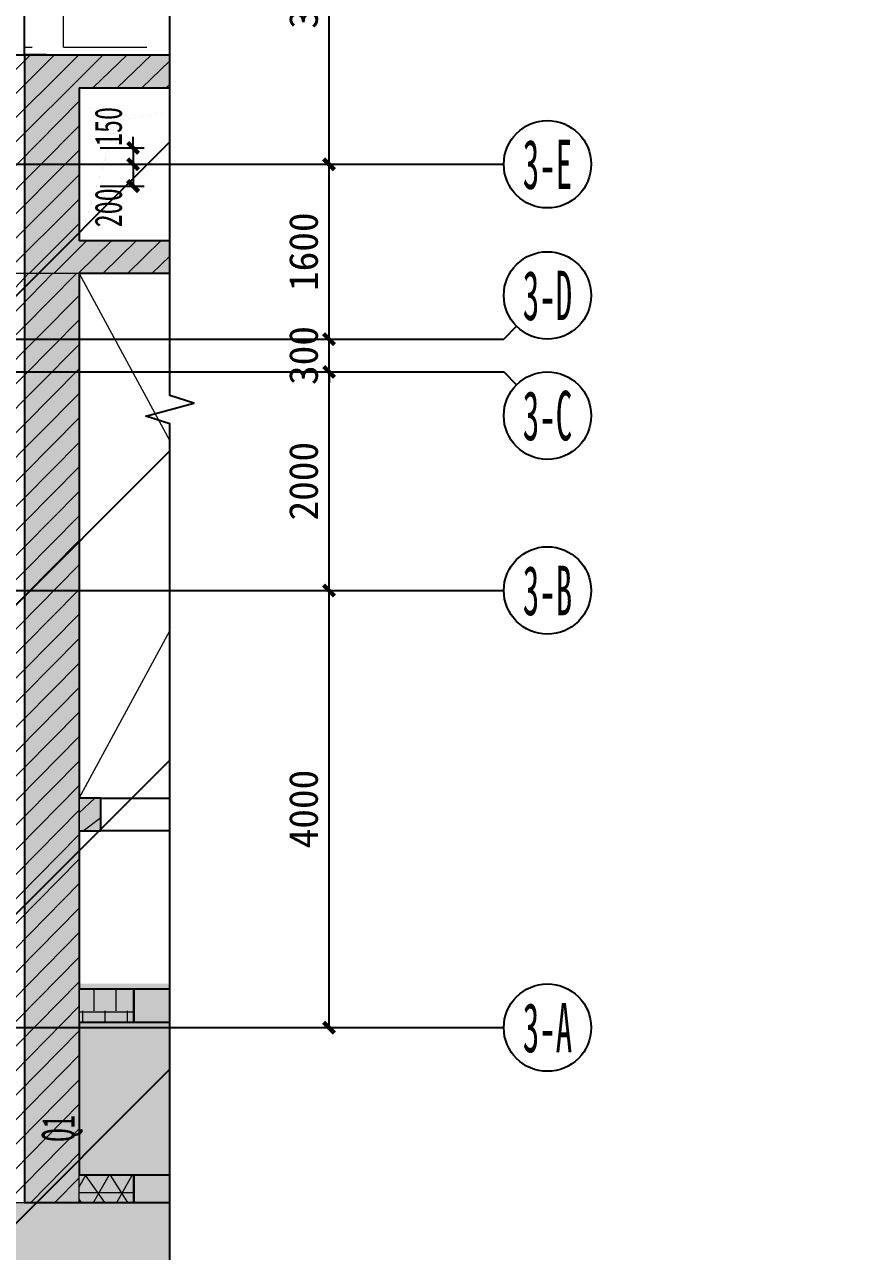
# Model space of a CAD drawing. Extents: x -3200781797 to -8106663, y 494714 to 1244925.
# Drawn here: x -8128800 to -8121201, y 520191 to 531418 of the extents above; entities that cross this region are included whole.
import ezdxf
from ezdxf.enums import TextEntityAlignment as Align
from ezdxf.xclip import XClip

# ---------------------------------------------------------------- set-up
doc = ezdxf.new("R2010")
doc.units = 0
doc.header["$LTSCALE"] = 1000
doc.header["$MEASUREMENT"] = 0
doc.header["$XCLIPFRAME"] = 0
doc.linetypes.add('3#-轴线$0$DOTE', pattern=[2.4200000000000004, 2, -0.2, 0.02, -0.2])
doc.linetypes.add('DASH', pattern=[0.35, 0.25, -0.1])
doc.layers.get('Defpoints').update_dxf_attribs({"color": 30, "linetype": 'DASH'})
for name, color, linetype in [('3#-B1$0$S-SLAB-HOLE', 5, 'Continuous'), ('3#-轴线$0$3#-轴号$0$A-ANNO-AXIS-CIRC', 3, 'Continuous'), ('3#-轴线$0$3#-轴号$0$A-ANNO-AXIS-TEXT', 7, 'Continuous'), ('3#-轴线$0$3#-轴号$0$A-ANNO-DIMS', 3, 'Continuous'), ('3#-轴线$0$A-ANNO-DOTE', 10, '3#-轴线$0$DOTE'), ('3#-轴线$0$AXIS_TEXT', 7, 'Continuous'), ('3#4#5#模板$0$S-ANNO-TEXT', 7, 'Continuous'), ('3#4#5#模板$0$S-SLAB-TEXT', 120, 'Continuous'), ('3#4#5#模板$0$THIN', 7, 'Continuous'), ('DIM', 3, 'Continuous'), ('S-WALL-DIMS', 50, 'Continuous'), ('地库模板$0$HATCH', 254, 'Continuous'), ('地库模板$0$pt墙体$0$WALL', 7, 'Continuous'), ('地库模板$0$墙体$0$墙体$0$墙体$0$A-COLU-CONC-HATC', 253, 'Continuous'), ('地库模板$0$墙体$0$墙体$0$墙体$0$A-WALL-CONC', 40, 'Continuous')]:
    doc.layers.add(name, color=color, linetype=linetype)
for name, color, linetype, lineweight in [('WALL-TEXT', 2, 'Continuous', 25), ('地库模板$0$S-SLAB', 220, 'Continuous', 18), ('地库模板$0$S-SLAB-HOLE', 5, 'Continuous', 25), ('地库模板$0$S-SLAB-LOWE-HATC', 193, 'Continuous', 18), ('地库模板$0$S-STRS', 52, 'Continuous', 18), ('地库模板$0$S-WALL-BEAM', 120, 'Continuous', 25), ('地库模板$0$S-WALL-CCAD-BPW', 50, 'Continuous', 15), ('地库模板$0$S-WALL-CCAD-NPW', 221, 'Continuous', 15)]:
    doc.layers.add(name, color=color, linetype=linetype, lineweight=lineweight)
doc.styles.add('3#-轴线$0$3#-轴号$0$_TCH_AXIS', font='')
doc.styles.add('3#-轴线$0$3#-轴号$0$_TCH_DIM_T3', font='')
doc.styles.add('3#-轴线$0$COMPLEX', font='COMPLEX')
doc.styles.add('TSSD_Dimension', font='', dxfattribs={"width": 0.7})
doc.styles.add('楷体', font='', dxfattribs={"width": 0.6})
doc.styles.get('3#-轴线$0$3#-轴号$0$_TCH_AXIS').set_extended_font_data('SimSun')
doc.styles.get('3#-轴线$0$3#-轴号$0$_TCH_DIM_T3').set_extended_font_data('SimSun')
doc.styles.get('TSSD_Dimension').set_extended_font_data('KaiTi_GB2312')
doc.styles.get('楷体').set_extended_font_data('KaiTi_GB2312')
doc.dimstyles.new('3#-轴线$0$3#-轴号$0$_TCH_ARCH&&100', dxfattribs={"dimtxt": 264.3459915611814, "dimasz": 100, "dimexe": 250, "dimexo": 300, "dimgap": 100, "dimtad": 1, "dimdec": 0, "dimzin": 0, "dimdsep": 46, "dimtxsty": '3#-轴线$0$3#-轴号$0$_TCH_DIM_T3', "dimblk": '3#-轴线$0$3#-轴号$0$_ArchTick', "dimcen": 0.09, "dimclrt": 7, "dimazin": 2, "dimtfac": 1, "dimtdec": 0, "dimtix": 1, "dimtmove": 2, "dimatfit": 3, "dimfxl": 100, "dimtolj": 1, "dimtzin": 0, "dimarcsym": 0})
doc.dimstyles.new('TSSD_100_100$0', dxfattribs={"dimtxt": 250, "dimasz": 100, "dimexe": 100, "dimexo": 0, "dimgap": 100, "dimtad": 1, "dimdec": 0, "dimzin": 0, "dimdsep": 46, "dimtxsty": 'TSSD_Dimension', "dimblk1": 'ARCHTICK', "dimblk2": 'ARCHTICK', "dimsah": 1, "dimcen": 0, "dimclrt": 7, "dimadec": 0, "dimazin": 0, "dimtfac": 1, "dimtdec": 0, "dimtix": 1, "dimtmove": 2, "dimatfit": 3, "dimldrblk": 'ARCHTICK', "dimfxl": 300, "dimfxlon": 1, "dimtvp": 0.7, "dimtolj": 1, "dimtzin": 0, "dimarcsym": 0})
pattern_1 = [(45, (-525585599.6341744, -299565550.9644977), (-112.2532015133644, 112.2532015133644), [])]

# ---------------------------------------------------------------- blocks, each defined once
blk = doc.blocks.new('q1')
at = {"layer": 'WALL-TEXT', "style": '楷体', "width": 0.6}
blk.add_text('Q1', height=300, rotation=90, dxfattribs=at).set_placement((-8125625.452238274, 457745.6522787121))
blk = doc.blocks.new('_ArchTick')
at = {"color": 0, "linetype": 'ByBlock', "const_width": 0.4}
blk.add_lwpolyline([(-0.5, -0.5), (0.5, 0.5)], dxfattribs=at)
blk = doc.blocks.new('*D902')
at = {"layer": 'Defpoints', "color": 0, "transparency": 16777216}
for p in [(79450.00000000003, -103788.2922058202), (79450.00000000003, -103988.2922058202), (80744.04614388294, -103988.2922058202)]:
    blk.add_point(p, dxfattribs=at)
at = {"layer": 'DIM', "color": 0, "lineweight": -2, "transparency": 16777216}
for p, q in [((80444.04614388294, -103788.2922058202), (80844.04614388294, -103788.2922058202)), ((80744.04614388294, -103788.2922058202), (80744.04614388294, -103988.2922058202)), ((80444.04614388294, -103988.2922058202), (80844.04614388294, -103988.2922058202))]:
    blk.add_line(p, q, dxfattribs=at)
at = {"layer": 'DIM', "color": 0, "lineweight": -2, "transparency": 16777216, "xscale": 100, "yscale": 100, "zscale": 100}
for p, rotation in [((80744.04614388294, -103788.2922058202), 90), ((80744.04614388294, -103988.2922058202), 270)]:
    blk.add_blockref('_ArchTick', p, dxfattribs=dict(at, rotation=rotation))
at = {"layer": 'DIM', "color": 7, "transparency": 16777216, "insert": (80519.04614389222, -104186.6931067186), "char_height": 250, "attachment_point": 5, "rotation": 90, "style": 'TSSD_Dimension'}
blk.add_mtext('\\A1;200', dxfattribs=at)
blk = doc.blocks.new('*D903')
at = {"layer": 'Defpoints', "color": 0, "transparency": 16777216}
for p in [(79450.00000000003, -103638.2922058202), (79450.00000000003, -103788.2922058202), (80744.04614387176, -103788.2922058202)]:
    blk.add_point(p, dxfattribs=at)
at = {"layer": 'DIM', "color": 0, "lineweight": -2, "transparency": 16777216}
for p, q in [((80744.04614387176, -103638.2922058202), (80744.04614387176, -103538.2922058202)), ((80444.04614387176, -103638.2922058202), (80844.04614387176, -103638.2922058202)), ((80744.04614387176, -103638.2922058202), (80744.04614387176, -103788.2922058202)), ((80444.04614387176, -103788.2922058202), (80844.04614387176, -103788.2922058202)), ((80744.04614387176, -103788.2922058202), (80744.04614387176, -103888.2922058202))]:
    blk.add_line(p, q, dxfattribs=at)
at = {"layer": 'DIM', "color": 0, "lineweight": -2, "transparency": 16777216, "xscale": 100, "yscale": 100, "zscale": 100}
for p, rotation in [((80744.04614387176, -103638.2922058202), 270), ((80744.04614387176, -103788.2922058202), 90)]:
    blk.add_blockref('_ArchTick', p, dxfattribs=dict(at, rotation=rotation))
at = {"layer": 'DIM', "color": 7, "transparency": 16777216, "insert": (80519.04614388105, -103442.7291427546), "char_height": 250, "attachment_point": 5, "rotation": 90, "style": 'TSSD_Dimension'}
blk.add_mtext('\\A1;150', dxfattribs=at)
blk = doc.blocks.new('3#-轴线$0$_AXISO')
blk.add_circle((0, 0), 0.5)
at = {"layer": '3#-轴线$0$AXIS_TEXT', "style": '3#-轴线$0$COMPLEX', "width": 1.041666666666667}
blk.add_attdef('A', text='', height=0.56, dxfattribs=at).set_placement((-0.25, -0.28), (0.25, -0.28), align=Align.FIT)
blk = doc.blocks.new('3#-轴线$0$3#-轴号$0$_ArchTick')
at = {"color": 0, "linetype": 'ByBlock', "const_width": 0.4}
blk.add_lwpolyline([(-0.5, -0.5), (0.5, 0.5)], dxfattribs=at)
blk = doc.blocks.new('*D2040')
at = {"layer": '3#-轴线$0$3#-轴号$0$A-ANNO-DIMS', "color": 0, "lineweight": -2, "transparency": 16777216}
for p, q in [((44187.98710562965, -7100.000000000004), (44937.98710562965, -7100.000000000004)), ((44687.98710562965, -11100), (44687.98710562965, -7100.000000000004)), ((44187.98710562965, -11100), (44937.98710562965, -11100))]:
    blk.add_line(p, q, dxfattribs=at)
at = {"layer": 'Defpoints', "color": 0, "transparency": 16777216}
for p in [(43887.98710562965, -7100.000000000004), (44687.98710562965, -7100.000000000004), (43887.98710562965, -11100)]:
    blk.add_point(p, dxfattribs=at)
at = {"layer": '3#-轴线$0$3#-轴号$0$A-ANNO-DIMS', "color": 0, "lineweight": -2, "transparency": 16777216, "xscale": 100, "yscale": 100, "zscale": 100}
for p, rotation in [((44687.98710562965, -7100.000000000004), 90), ((44687.98710562965, -11100), 270)]:
    blk.add_blockref('3#-轴线$0$3#-轴号$0$_ArchTick', p, dxfattribs=dict(at, rotation=rotation))
at = {"layer": '3#-轴线$0$3#-轴号$0$A-ANNO-DIMS', "color": 7, "transparency": 16777216, "insert": (44455.81410984906, -9100.000000000013), "char_height": 264.3459915611814, "attachment_point": 5, "rotation": 90, "style": '3#-轴线$0$3#-轴号$0$_TCH_DIM_T3'}
blk.add_mtext('\\A1;4000', dxfattribs=at)
blk = doc.blocks.new('*D2041')
at = {"layer": '3#-轴线$0$3#-轴号$0$A-ANNO-DIMS', "color": 0, "lineweight": -2, "transparency": 16777216}
for p, q in [((44187.98710562965, -5100.000000000002), (44937.98710562965, -5100.000000000002)), ((44687.98710562965, -7100.000000000004), (44687.98710562965, -5100.000000000002)), ((44187.98710562965, -7100.000000000004), (44937.98710562965, -7100.000000000004))]:
    blk.add_line(p, q, dxfattribs=at)
at = {"layer": 'Defpoints', "color": 0, "transparency": 16777216}
for p in [(43887.98710562965, -5100.000000000002), (44687.98710562965, -5100.000000000002), (43887.98710562965, -7100.000000000004)]:
    blk.add_point(p, dxfattribs=at)
at = {"layer": '3#-轴线$0$3#-轴号$0$A-ANNO-DIMS', "color": 0, "lineweight": -2, "transparency": 16777216, "xscale": 100, "yscale": 100, "zscale": 100}
for p, rotation in [((44687.98710562965, -5100.000000000002), 90), ((44687.98710562965, -7100.000000000004), 270)]:
    blk.add_blockref('3#-轴线$0$3#-轴号$0$_ArchTick', p, dxfattribs=dict(at, rotation=rotation))
at = {"layer": '3#-轴线$0$3#-轴号$0$A-ANNO-DIMS', "color": 7, "transparency": 16777216, "insert": (44455.81410984906, -6100.000000000014), "char_height": 264.3459915611814, "attachment_point": 5, "rotation": 90, "style": '3#-轴线$0$3#-轴号$0$_TCH_DIM_T3'}
blk.add_mtext('\\A1;2000', dxfattribs=at)
blk = doc.blocks.new('*D2042')
at = {"layer": '3#-轴线$0$3#-轴号$0$A-ANNO-DIMS', "color": 0, "lineweight": -2, "transparency": 16777216}
for p, q in [((44687.98710562965, -4800.000000000002), (44687.98710562965, -4700.000000000002)), ((44187.98710562965, -4800.000000000002), (44937.98710562965, -4800.000000000002)), ((44687.98710562965, -5100.000000000002), (44687.98710562965, -4800.000000000002)), ((44187.98710562965, -5100.000000000002), (44937.98710562965, -5100.000000000002)), ((44687.98710562965, -5100.000000000002), (44687.98710562965, -5200.000000000002))]:
    blk.add_line(p, q, dxfattribs=at)
at = {"layer": 'Defpoints', "color": 0, "transparency": 16777216}
for p in [(43887.98710562965, -4800.000000000002), (44687.98710562965, -4800.000000000002), (43887.98710562965, -5100.000000000002)]:
    blk.add_point(p, dxfattribs=at)
at = {"layer": '3#-轴线$0$3#-轴号$0$A-ANNO-DIMS', "color": 0, "lineweight": -2, "transparency": 16777216, "xscale": 100, "yscale": 100, "zscale": 100}
for p, rotation in [((44687.98710562965, -4800.000000000002), 270), ((44687.98710562965, -5100.000000000002), 90)]:
    blk.add_blockref('3#-轴线$0$3#-轴号$0$_ArchTick', p, dxfattribs=dict(at, rotation=rotation))
at = {"layer": '3#-轴线$0$3#-轴号$0$A-ANNO-DIMS', "color": 7, "transparency": 16777216, "insert": (44455.81410984906, -4950.000000000014), "char_height": 264.3459915611814, "attachment_point": 5, "rotation": 90, "style": '3#-轴线$0$3#-轴号$0$_TCH_DIM_T3'}
blk.add_mtext('\\A1;300', dxfattribs=at)
blk = doc.blocks.new('*D2043')
at = {"layer": '3#-轴线$0$3#-轴号$0$A-ANNO-DIMS', "color": 0, "lineweight": -2, "transparency": 16777216}
for p, q in [((44187.98710562965, -3200.000000000001), (44937.98710562965, -3200.000000000001)), ((44687.98710562965, -4800.000000000002), (44687.98710562965, -3200.000000000001)), ((44187.98710562965, -4800.000000000002), (44937.98710562965, -4800.000000000002))]:
    blk.add_line(p, q, dxfattribs=at)
at = {"layer": 'Defpoints', "color": 0, "transparency": 16777216}
for p in [(43887.98710562965, -3200.000000000002), (44687.98710562965, -3200.000000000001), (43887.98710562965, -4800.000000000002)]:
    blk.add_point(p, dxfattribs=at)
at = {"layer": '3#-轴线$0$3#-轴号$0$A-ANNO-DIMS', "color": 0, "lineweight": -2, "transparency": 16777216, "xscale": 100, "yscale": 100, "zscale": 100}
for p, rotation in [((44687.98710562965, -3200.000000000001), 90), ((44687.98710562965, -4800.000000000002), 270)]:
    blk.add_blockref('3#-轴线$0$3#-轴号$0$_ArchTick', p, dxfattribs=dict(at, rotation=rotation))
at = {"layer": '3#-轴线$0$3#-轴号$0$A-ANNO-DIMS', "color": 7, "transparency": 16777216, "insert": (44455.81410984906, -4000.000000000014), "char_height": 264.3459915611814, "attachment_point": 5, "rotation": 90, "style": '3#-轴线$0$3#-轴号$0$_TCH_DIM_T3'}
blk.add_mtext('\\A1;1600', dxfattribs=at)
blk = doc.blocks.new('*D2044')
at = {"layer": '3#-轴线$0$3#-轴号$0$A-ANNO-DIMS', "color": 0, "lineweight": -2, "transparency": 16777216}
for p, q in [((44187.98710562965, 4.824367949029897e-14), (44937.98710562965, 1.688528782160464e-13)), ((44687.98710562965, -3200.000000000001), (44687.98710562965, 1.286498119741306e-13)), ((44187.98710562965, -3200.000000000001), (44937.98710562965, -3200.000000000001))]:
    blk.add_line(p, q, dxfattribs=at)
at = {"layer": 'Defpoints', "color": 0, "transparency": 16777216}
for p in [(43887.98710562965, 0), (44687.98710562965, 1.286498119741306e-13), (43887.98710562965, -3200.000000000002)]:
    blk.add_point(p, dxfattribs=at)
at = {"layer": '3#-轴线$0$3#-轴号$0$A-ANNO-DIMS', "color": 0, "lineweight": -2, "transparency": 16777216, "xscale": 100, "yscale": 100, "zscale": 100}
for p, rotation in [((44687.98710562965, 1.286498119741306e-13), 90), ((44687.98710562965, -3200.000000000001), 270)]:
    blk.add_blockref('3#-轴线$0$3#-轴号$0$_ArchTick', p, dxfattribs=dict(at, rotation=rotation))
at = {"layer": '3#-轴线$0$3#-轴号$0$A-ANNO-DIMS', "color": 7, "transparency": 16777216, "insert": (44455.81410984906, -1600.000000000013), "char_height": 264.3459915611814, "attachment_point": 5, "rotation": 90, "style": '3#-轴线$0$3#-轴号$0$_TCH_DIM_T3'}
blk.add_mtext('\\A1;3200', dxfattribs=at)
blk = doc.blocks.new('地库模板$0$B1墙')
at = {"layer": '地库模板$0$S-SLAB-LOWE-HATC'}
h = blk.add_hatch(dxfattribs=at)
h.set_pattern_fill('HEX', color=256, scale=150)
h.set_pattern_definition([(0, (4200.075412988663, -94190.0647560358), (0, 824.8889999999999), [476.25, -952.5]), (120, (4200.075412988663, -94190.0647560358), (-714.3748293023417, -412.4444999999998), [476.2499999999879, -952.4999999999759]), (59.99999999999999, (4676.325412988663, -94190.0647560358), (-714.3748293023417, 412.4445000000001), [476.25, -952.5])])
h.paths.add_polyline_path([(83900.09546113014, -73090.11121165752), (83900.09546113014, -60590.1111638546), (76700.00097072124, -60590.1111638546), (76700.00097072124, -57939.90259093046), (69050.00180190802, -57939.90259093046), (69050.00180190802, -60590.11876803637), (62250.00214743614, -60590.11851984262), (62250.00207620859, -62540.11850899458), (60050.00207614899, -62540.11850899458), (60050.00207608938, -67089.99611783028), (59250.00207608938, -67089.99611783028), (59250.00207608938, -68789.99611753225), (57450.87079411745, -68789.99611711502), (57450.00207608938, -70791.01439213753), (46249.99864882231, -70791.01439225674), (46249.99864882231, -67691.01439225674), (43599.99864882231, -67691.01439225674), (43599.99864882231, -70791.01439225674), (28299.99864882231, -70791.01439225674), (28299.99864882231, -67691.01439225674), (25649.99864882231, -67691.01439225674), (25649.99864882231, -70790.11121165752), (14949.99864882231, -70790.11121165752), (14949.99864882231, -64039.99925816059), (12950.65376424789, -64039.99925816059), (12950.65376394987, -62190.00523895025), (11300.00041282177, -62190.00643664598), (11299.99979871511, -60390.00719583035), (6300.009561240673, -60390.0037817359), (6300.006379067898, -63490.00004148483), (4200.064873576164, -63490.00525665283), (4200.075412988663, -94190.0647560358), (30500.00090563297, -94190.0647560358), (30500.00132483244, -87189.99611711502), (58400.19225078821, -87189.19145864248), (58400.19225078821, -85990.11121165752), (61200.19224727154, -85990.11121165752), (61200.19224727154, -82790.11121165752), (70400.19224727154, -82790.11121165752), (70400.19224727154, -82190.11121165752), (73800.19224727154, -82190.11121165752), (73800.19224727154, -82790.11121165752), (82300.19224727154, -82790.11121165752), (82299.77588760853, -96449.99611711502), (107150.0007142425, -96449.99611711502), (107150.0011600256, -89499.99341702461), (149099.9992355704, -89499.99610811472), (149099.9992157817, -74390.09370613098), (147500.0042831302, -74390.09392184019), (147500.0034233332, -72590.09677255154), (147249.9990915656, -72590.09624493122), (147250.002892077, -70790.11121195555), (136500.0954611301, -70790.11121165752), (136500.0954611301, -69290.11121171713), (133850.0954611301, -69290.11121171713), (133850.0954611897, -70790.11121165752), (126000.0954611301, -70790.11121165752), (126000.0954611301, -73090.11121165752), (118150.0954610705, -73090.11121165752), (118150.0954611301, -69990.11121165752), (115500.0954611301, -69990.11121165752), (115500.0954610705, -73089.99611705542), (97250.09546113014, -73089.99611711502), (97250.09546113014, -69990.11121165752), (94600.09546113014, -69990.11121165752), (94600.09546107054, -73090.11121213436)])
at = {"layer": '地库模板$0$S-WALL-CCAD-BPW'}
h = blk.add_hatch(dxfattribs=at)
h.set_pattern_fill('ANSI31', color=256, scale=50, style=0)
h.set_pattern_definition(pattern_1)
h.paths.add_polyline_path([(61750.00208717585, -60290.11851072311), (56649.99864882231, -60290.11851072311), (56650.00207608938, -62290.11850887537), (60050.00207602978, -62290.11850887537), (60050.00207602978, -61990.11850899458), (57450.00208193064, -61990.11850893497), (57450.00208199024, -60590.11850887537), (61750.00208210945, -60590.11858183146)])
h = blk.add_hatch(dxfattribs=at)
h.set_pattern_fill('ANSI31', color=256, scale=50, style=0)
h.set_pattern_definition(pattern_1)
h.paths.add_polyline_path([(57450.00207602978, -62290.11850887537), (56650.00207608938, -62290.11850887537), (56649.99864882231, -62541.01439225674), (56649.99864882231, -63141.01439225674), (56650.00204199553, -70789.99612277746), (57450.00204193592, -70789.99612277746)])
h = blk.add_hatch(dxfattribs=at)
h.set_pattern_fill('ANSI31', color=256, scale=50, style=0)
h.set_pattern_definition(pattern_1)
h.paths.add_polyline_path([(57650.00207608938, -67089.99611777067), (57450.00207608938, -67089.99611777067), (57450.00207608938, -67389.99611777067), (57650.00207608938, -67389.99611777067)])
at = {"layer": '地库模板$0$S-WALL-CCAD-NPW'}
h = blk.add_hatch(dxfattribs=at)
h.set_pattern_fill('AR-B88', color=5, style=0)
h.set_pattern_definition([(0, (-525585599.6342085, -299565600.9640167), (0, 203.2), []), (90, (-525585599.6342085, -299565600.9640167), (-101.6, 203.2), [203.2, -203.2])])
h.paths.add_polyline_path([(57450.78381580114, -69140.34328752756), (57950.00204199553, -69139.99563628435), (57950.00204199553, -68839.99563634396), (57450.78381580114, -68840.34328758717)])
h = blk.add_hatch(dxfattribs=at)
h.set_pattern_fill('NET3', color=256, scale=60, style=0)
h.set_pattern_definition([(0, (-526185599.6164578, -299565550.9645623), (0, 190.5), []), (59.99999999999999, (-526185599.6164578, -299565550.9645623), (-164.9778394209355, 95.25000000000003), []), (120, (-526185599.6164578, -299565550.9645623), (-164.9778394209356, -95.24999999999996), [])])
h.paths.add_polyline_path([(57950, -70789.9921874404), (57450.00207608938, -70789.9921874404), (57450.00207608938, -70539.99612277746), (57950, -70539.99612277746)])
at = {"layer": '地库模板$0$墙体$0$墙体$0$墙体$0$A-COLU-CONC-HATC'}
for points in [[(56950.00211489201, -60290.11850887537), (57450.00210905075, -60590.11850887537), (61750.00207614899, -60590.11850887537), (61983.3354113102, -60490.11851251125), (61950.00207614899, -60290.11850887537)], [(57450.00210905075, -60590.11850887537), (56950.00211489201, -60290.11850887537), (56950.00207608938, -62290.11850208044), (57283.3354113102, -62190.11850893497), (57450.00208193064, -61990.11850893497)], [(60183.33540940285, -62273.45184236765), (60150.00207608938, -61990.11850899458), (57450.00208193064, -61990.11850893497), (57283.3354113102, -62190.11850661039), (57450.00207608938, -62290.11850893497), (60050.00207608938, -62290.11850899458)], [(57283.3354113102, -62190.11850661039), (56950.00207608938, -62290.11850887537), (56950.00207608938, -67239.99612259865), (57283.33540940285, -67239.99611938), (57450.00207608938, -67089.99611777067), (57450.00207608938, -62290.11850893497)], [(57450.00207608938, -67389.99611777067), (57650.00207608938, -67389.99611777067), (57650.00207608938, -67089.99611777067), (57450.00207608938, -67089.99611777067), (57283.33540940285, -67239.99611938)], [(57283.33540940285, -67239.99611938), (56950.00207608938, -67239.99612259865), (56950.00207608938, -68989.99611705542), (57283.33540940285, -68989.99611711502), (57450.00207608938, -68839.99611711502), (57450.00207608938, -67389.99611777067)], [(57450.00207608938, -69139.99611711502), (57950.00207614899, -69139.99611723423), (57950.00207620859, -68839.99611723423), (57450.00207608938, -68839.99611711502), (57283.33540940285, -68989.99611711502)], [(57283.33540940285, -68989.99611705542), (56950.00207608938, -68989.99611705542), (56950.00207608938, -70789.99612271786), (57450.00207608938, -70539.99612271786), (57450.00207608938, -69139.99611711502)], [(56950.00207608938, -70789.99612271786), (57950.00207608938, -70789.99612271786), (57950.00207608938, -70539.99612271786), (57450.00207608938, -70539.99612271786)]]:
    blk.add_hatch(color=256, dxfattribs=at).paths.add_polyline_path(points)
at = {"layer": '地库模板$0$S-SLAB-LOWE-HATC', "const_width": 0.5}
blk.add_lwpolyline([(46249.99864882231, -70791.01439225674), (57450.00207608938, -70791.01439213753), (57450.87079411745, -68789.99611711502), (59250.00207608938, -68789.99611753225), (59250.00207608938, -67089.99611783028), (60050.00207608938, -67089.99611783028), (60050.00207614899, -62540.11850899458), (62250.00207620859, -62540.11850899458), (62250.00214743614, -60590.11851984262), (69050.00180190802, -60590.11876803637), (69050.00180190802, -57939.90259093046), (76700.00097072124, -57939.90259093046), (76700.00097072124, -60590.1111638546), (83900.09546113014, -60590.1111638546)], dxfattribs=at)
at = {"layer": '地库模板$0$S-WALL-BEAM'}
for points in [[(57650.00207608938, -67089.99611777067), (58850.00207608938, -67089.99611777067), (58850.00207608938, -67389.99611783028), (57650.00207608938, -67389.99611783028)], [(57950.00204199553, -69139.99611723423), (58949.99860960245, -69139.99611723423), (58949.99860960245, -68839.99563658237), (57950.00204199553, -68839.99563658237)], [(57950.00207608938, -70789.99612271786), (58950.00207608938, -70789.99612271786), (58950.00207608938, -70539.99612271786), (57950.00207608938, -70539.99612271786)]]:
    blk.add_lwpolyline(points, close=True, dxfattribs=at)
at = {"layer": '地库模板$0$S-WALL-CCAD-BPW', "const_width": 0.25}
blk.add_lwpolyline([(61750.00208717585, -60290.11851072311), (56649.99864882231, -60290.11851072311), (56650.00207608938, -62290.11850887537), (60050.00207602978, -62290.11850887537), (60050.00207602978, -61990.11850899458), (57450.00208193064, -61990.11850893497), (57450.00208199024, -60590.11850887537), (61750.00208210945, -60590.11858183146)], close=True, dxfattribs=at)
at = {"layer": '地库模板$0$S-WALL-CCAD-BPW'}
for points in [[(57450.00207602978, -62290.11850887537), (56650.00207608938, -62290.11850887537), (56649.99864882231, -62541.01439225674), (56649.99864882231, -62541.01439225674), (56649.99864882231, -63141.01439225674), (56649.99864882231, -63141.01439225674), (56650.00204199553, -70789.99612277746), (57450.00204193592, -70789.99612277746)], [(57650.00207608938, -67089.99611777067), (57450.00207608938, -67089.99611777067), (57450.00207608938, -67389.99611777067), (57650.00207608938, -67389.99611777067)]]:
    blk.add_lwpolyline(points, close=True, dxfattribs=at)
at = {"layer": '地库模板$0$S-WALL-CCAD-NPW', "color": 5}
blk.add_lwpolyline([(57450.78381580114, -69140.34328752756), (57950.00204199553, -69139.99563628435), (57950.00204199553, -68839.99563634396), (57450.78381580114, -68840.34328758717)], close=True, dxfattribs=at)
at = {"layer": '地库模板$0$S-WALL-CCAD-NPW', "elevation": 6.981273956751037e-09}
blk.add_lwpolyline([(57950, -70789.9921874404), (57450.00207608938, -70789.9921874404), (57450.00207608938, -70539.99612277746), (57950, -70539.99612277746)], close=True, dxfattribs=at)
at = {"layer": '地库模板$0$墙体$0$墙体$0$墙体$0$A-WALL-CONC'}
for p, q in [((56950.00211489201, -60290.11850887537), (61950.00207614899, -60290.11850887537)), ((56950.00211489201, -60290.11850887537), (56950.00207608938, -62290.11850208044)), ((57150.00211495161, -60290.11850887537), (56950.65447735786, -60290.11850887537)), ((57450.00210905075, -60590.11850887537), (61750.00207614899, -60590.11850887537)), ((57450.00210905075, -60590.11850887537), (57450.00208193064, -61990.11850893497)), ((60150.00207608938, -61990.11850899458), (57450.00208193064, -61990.11850893497)), ((56950.00207608938, -62290.11850887537), (56950.00207608938, -67239.99612259865)), ((60050.00207608938, -62290.11850899458), (57450.00207608938, -62290.11850893497)), ((57450.00207608938, -62290.11850893497), (57450.00207608938, -67089.99611777067)), ((57650.00207608938, -67089.99611777067), (57450.00207608938, -67089.99611777067)), ((57650.00207608938, -67389.99611777067), (57650.00207608938, -67089.99611777067)), ((56950.00207608938, -67239.99612259865), (56950.00207608938, -68989.99611705542)), ((57450.00207608938, -67389.99611777067), (57650.00207608938, -67389.99611777067)), ((57450.00207608938, -67389.99611777067), (57450.00207608938, -68839.99611711502)), ((57950.00207620859, -68839.99611723423), (57450.00207608938, -68839.99611711502)), ((57950.00207614899, -69139.99611723423), (57950.00207620859, -68839.99611723423)), ((56950.00207608938, -68989.99611705542), (56950.00207608938, -70789.99612271786)), ((57450.00207608938, -69139.99611711502), (57450.00207608938, -70539.99612271786)), ((57450.00207608938, -69139.99611711502), (57950.00207614899, -69139.99611723423)), ((57950.00207608938, -70539.99612271786), (57450.00207608938, -70539.99612271786)), ((57950.00207608938, -70789.99612271786), (57950.00207608938, -70539.99612271786)), ((56950.00207608938, -70789.99612271786), (57950.00207608938, -70789.99612271786))]:
    blk.add_line(p, q, dxfattribs=at)
blk = doc.blocks.new('地库模板')
at = {"layer": '地库模板$0$HATCH'}
h = blk.add_hatch(dxfattribs=at)
h.set_pattern_fill('METAL', color=256, scale=500, style=0)
h.set_pattern_definition([(45, (0, 0), (-1414.213562373095, 1414.213562373095), [])])
h.paths.add_polyline_path([(525942549.6328276, 299507559.95017), (525942549.6328232, 299505260.8459888), (525942249.6328232, 299505260.845987), (525942249.6328232, 299495059.9501054), (525932149.6328232, 299495059.95017), (525932149.6328232, 299498159.9501054), (525928899.6328232, 299498159.9501054), (525928899.6328253, 299495059.95017), (525914199.6328456, 299495059.9502311), (525914199.6328233, 299495059.95017), (525914199.6328232, 299498159.9501054), (525910949.6328232, 299498159.9501054), (525910949.6328188, 299495059.9502311), (525910949.6328232, 299495059.95017), (525900849.6328232, 299495059.95017), (525900849.6328232, 299505460.9574872), (525900549.6329122, 299505460.9586945), (525900549.6329122, 299469960.4192083), (525946799.8261207, 299469960.4192083), (525946799.8261293, 299472910.4192069), (525943999.8261285, 299472910.4191903), (525943999.8260754, 299478060.9683806), (525944299.8267708, 299478060.9683806), (525944299.8260349, 299479260.8526928), (525947099.8274053, 299479260.8538793), (525947099.825438, 299482460.8525041), (525956399.730298, 299482460.8540679), (525956399.9225454, 299482860.853286), (525958999.8264217, 299482860.853286), (525958999.8264217, 299482460.853286), (525967599.8264217, 299482460.853286), (525967599.8264217, 299469960.4192083), (526034999.629934, 299469960.4192083), (526034999.6320881, 299507260.6369975), (526032800.8073006, 299507246.231072), (526032800.8079108, 299495045.1106799), (526022399.7296355, 299495059.9501054), (526022399.7296356, 299496560.853286), (526019149.7296355, 299496560.853286), (526019149.7296355, 299495059.9501054), (526011299.7296355, 299495059.9501054), (526011299.7296355, 299492810.853286), (526004049.7296355, 299492810.853286), (526004049.7296355, 299495860.853286), (526000799.7296355, 299495860.853286), (526000799.7296355, 299492760.853286), (525983149.7296356, 299492760.853286), (525983149.7296355, 299495860.853286), (525979899.7296356, 299495860.853286), (525979899.7296355, 299492760.853286), (525969799.7296355, 299492760.853286), (525969799.7297168, 299505260.853286), (525978149.7296355, 299505262.1129352), (525978149.7296355, 299510210.853286), (525981249.7296355, 299510210.853286), (525981249.7296355, 299505260.853286), (525999049.7296355, 299505260.853286), (525999049.7296355, 299510210.853286), (526002149.7296355, 299510210.853286), (526002149.7296359, 299505260.853286), (526012399.7296355, 299505260.853286), (526012399.7296355, 299507560.853286), (526021099.711919, 299507560.853286), (526021099.7296355, 299510450.4192083), (526021099.7296355, 299510655.9275637), (526021099.711919, 299510660.3375743), (526021099.711919, 299511210.853286), (526022649.6343589, 299511210.853286), (526024149.7296355, 299511210.853286), (526024149.729446, 299507800.5391532), (526024149.7296356, 299507800.5390553), (526024149.7296356, 299507562.1129352), (526034999.6313393, 299507460.8543122), (526032799.7296355, 299558251.0002456), (526012199.6339587, 299558251.0002456), (526012199.6339587, 299560451.0002456), (525961899.6336578, 299560451.0002456), (525961899.6336578, 299574950.5661679), (525946349.6329122, 299574950.5642042), (525946349.6329122, 299560450.9982819), (525900549.6329122, 299560450.9982819), (525900549.6329122, 299507559.95017), (525909099.6328232, 299507561.2121011), (525909099.6328232, 299510609.95017), (525912949.6328232, 299510609.95017), (525912949.6328233, 299507559.95017), (525930149.6328233, 299507559.95017), (525930149.6328232, 299510609.95017), (525933949.6328232, 299510609.95017), (525933949.6328233, 299507559.95017)])
at = {"layer": '地库模板$0$S-SLAB-LOWE-HATC'}
h = blk.add_hatch(dxfattribs=at)
h.set_pattern_fill('ANGLE', color=256, scale=150)
h.set_pattern_definition([(0, (0, 0), (0, 1047.75), [762, -285.75]), (90, (0, 0), (-1047.75, 6.415618419033197e-14), [762, -285.75])])
h.paths.add_polyline_path([(525942549.6328232, 299507259.9501054), (525947449.6362504, 299507259.9501054), (525947449.6362504, 299505260.8459869), (525942549.6328232, 299505260.845987)])
at = {"layer": '地库模板$0$pt墙体$0$WALL', "elevation": 6.981273997616174e-09}
blk.add_lwpolyline([(525932149.6328232, 299495059.95017), (525942249.6328232, 299495059.9501054), (525942249.6328232, 299505260.845987), (525942549.6328232, 299505260.8459888), (525942549.6328276, 299507559.95017), (525933949.6328233, 299507559.95017)], dxfattribs=at)
at = {"layer": '地库模板$0$S-SLAB'}
blk.add_lwpolyline([(525945650.0014012, 299504960.8412935), (525943049.6362762, 299504960.8460392), (525943049.6362762, 299503560.8460391), (525945650.0014012, 299503560.8412933)], close=True, dxfattribs=at)
at = {"layer": '地库模板$0$S-SLAB-HOLE', "const_width": 0.25}
blk.add_lwpolyline([(525943049.6362762, 299503560.8460391), (525943404.3888421, 299504666.5230671), (525945649.6362504, 299504960.8459888)], dxfattribs=at)
at = {"layer": '地库模板$0$S-SLAB-LOWE-HATC'}
blk.add_lwpolyline([(525942549.6328232, 299507259.9501054), (525947449.6362504, 299507259.9501054), (525947449.6362504, 299505260.8459869), (525942549.6328232, 299505260.845987)], close=True, dxfattribs=at)
at = {"layer": '地库模板$0$S-STRS'}
for p, q in [((525943049.6362505, 299503260.8459888), (525945649.6362505, 299498460.9683799)), ((525943049.6362505, 299498460.9683799), (525945649.6362505, 299503260.8459887))]:
    blk.add_line(p, q, dxfattribs=at)
at = {"layer": '地库模板$0$墙体$0$墙体$0$墙体$0$A-WALL-CONC'}
blk.add_blockref('地库模板$0$B1墙', (525885599.6341744, 299565550.9644977), dxfattribs=at)
blk = doc.blocks.new('Q-BIM')
at = {"layer": 'DIM'}
for base, p1, p2, picture, middle in [((80744.04614387176, -103788.2922058202), (79450, -103638.2922058201), (79450, -103788.2922058201), '*D903', (80519.04614388105, -103442.7291427546)), ((80744.04614388294, -103988.2922058202), (79450, -103788.2922058201), (79450, -103988.2922058201), '*D902', (80519.04614389222, -104186.6931067186))]:
    dim = blk.add_linear_dim(base=base, p1=p1, p2=p2, angle=90, dimstyle='TSSD_100_100$0', dxfattribs=at)
    dim.commit()
    dim.dimension.update_dxf_attribs({"geometry": picture, "text_midpoint": middle, "dimtype": 128})
blk = doc.blocks.new('3#-轴线$0$3#-轴号')
at = {"layer": '3#-轴线$0$3#-轴号$0$A-ANNO-AXIS-CIRC'}
for p, q in [((42287.98710562964, -3200), (46287.98710562964, -3200.000000000001)), ((46405.14439315502, -4682.842712474619), (46287.98710562964, -4800.000000000001)), ((42287.98710562964, -4800), (46287.98710562964, -4800.000000000001)), ((42287.98710562964, -5100), (46287.98710562964, -5100.000000000001)), ((46405.14439315502, -5217.157287525381), (46287.98710562964, -5100.000000000001)), ((42287.98710562964, -7100), (46287.98710562964, -7100.000000000001)), ((42287.98710562964, -11100), (46287.98710562964, -11100))]:
    blk.add_line(p, q, dxfattribs=at)
ref = blk.add_blockref('3#-轴线$0$_AXISO', (46687.98710562964, -3200.000000000001), dxfattribs=dict(at, xscale=800, yscale=800, zscale=800))
ref.add_attrib('A', '3-E', dxfattribs={"layer": '3#-轴线$0$3#-轴号$0$A-ANNO-AXIS-TEXT', "height": 452.5483399593904, "style": '3#-轴线$0$3#-轴号$0$_TCH_AXIS', "width": 0.4661458333333371}).set_placement((46461.71293564994, -3426.274169979696), (46914.26127560934, -3426.274169979696), align=Align.FIT)
ref = blk.add_blockref('3#-轴线$0$_AXISO', (46687.98710562964, -4400.000000000001), dxfattribs=dict(at, xscale=800, yscale=800, zscale=800))
ref.add_attrib('A', '3-D', dxfattribs={"layer": '3#-轴线$0$3#-轴号$0$A-ANNO-AXIS-TEXT', "height": 452.5483399593904, "style": '3#-轴线$0$3#-轴号$0$_TCH_AXIS', "width": 0.4661458333333371}).set_placement((46461.71293564994, -4626.274169979696), (46914.26127560934, -4626.274169979696), align=Align.FIT)
ref = blk.add_blockref('3#-轴线$0$_AXISO', (46687.98710562964, -5500.000000000001), dxfattribs=dict(at, xscale=800, yscale=800, zscale=800))
ref.add_attrib('A', '3-C', dxfattribs={"layer": '3#-轴线$0$3#-轴号$0$A-ANNO-AXIS-TEXT', "height": 452.5483399593904, "style": '3#-轴线$0$3#-轴号$0$_TCH_AXIS', "width": 0.4661458333333371}).set_placement((46461.71293564994, -5726.274169979696), (46914.26127560934, -5726.274169979696), align=Align.FIT)
ref = blk.add_blockref('3#-轴线$0$_AXISO', (46687.98710562964, -7100.000000000001), dxfattribs=dict(at, xscale=800, yscale=800, zscale=800))
ref.add_attrib('A', '3-B', dxfattribs={"layer": '3#-轴线$0$3#-轴号$0$A-ANNO-AXIS-TEXT', "height": 452.5483399593904, "style": '3#-轴线$0$3#-轴号$0$_TCH_AXIS', "width": 0.4661458333333371}).set_placement((46461.71293564994, -7326.274169979696), (46914.26127560934, -7326.274169979696), align=Align.FIT)
ref = blk.add_blockref('3#-轴线$0$_AXISO', (46687.98710562964, -11100), dxfattribs=dict(at, xscale=800, yscale=800, zscale=800))
ref.add_attrib('A', '3-A', dxfattribs={"layer": '3#-轴线$0$3#-轴号$0$A-ANNO-AXIS-TEXT', "height": 452.5483399593904, "style": '3#-轴线$0$3#-轴号$0$_TCH_AXIS', "width": 0.4661458333333371}).set_placement((46461.71293564994, -11326.2741699797), (46914.26127560934, -11326.2741699797), align=Align.FIT)
at = {"layer": '3#-轴线$0$3#-轴号$0$A-ANNO-DIMS'}
for p1, p2, distance, picture, middle in [((43887.98710562964, -3200), (43887.98710562964, 0), -800.0000000000073, '*D2044', (44455.81410984906, -1600.000000000013)), ((43887.98710562964, -4800), (43887.98710562964, -3200), -800.0000000000073, '*D2043', (44455.81410984906, -4000.000000000014)), ((43887.98710562964, -5100), (43887.98710562964, -4800), -800.0000000000073, '*D2042', (44455.81410984906, -4950.000000000014)), ((43887.98710562964, -7100), (43887.98710562964, -5100), -800.0000000000072, '*D2041', (44455.81410984906, -6100.000000000014)), ((43887.98710562964, -11100), (43887.98710562964, -7100), -800.0000000000072, '*D2040', (44455.81410984906, -9100.000000000013))]:
    dim = blk.add_aligned_dim(p1=p1, p2=p2, distance=distance, dimstyle='3#-轴线$0$3#-轴号$0$_TCH_ARCH&&100', dxfattribs=at)
    dim.commit()
    dim.dimension.update_dxf_attribs({"geometry": picture, "text_midpoint": middle})
blk = doc.blocks.new('3#-轴线')
at = {"layer": '3#-轴线$0$A-ANNO-DOTE'}
for points in [[(-3000, -3200), (44800, -3200)], [(-3000, -4800), (44800, -4800)], [(-3000, -5100), (44800, -5100)], [(-3000, -7100), (44800, -7100)], [(-3000, -11100), (44800, -11100)]]:
    blk.add_lwpolyline(points, dxfattribs=at)
blk.add_blockref('3#-轴线$0$3#-轴号', (0, 0))
blk = doc.blocks.new('3#-B1')
at = {"layer": '3#-B1$0$S-SLAB-HOLE'}
blk.add_blockref('3#-轴线', (0, 0), dxfattribs=at)

msp = doc.modelspace()

# ---------------------------------------------------------------- linework, layer by layer
at = {"layer": '3#4#5#模板$0$THIN'}
msp.add_lwpolyline([(-8127470.925389539, 518134.1327112033), (-8127470.925389539, 527763.5920104231), (-8127690.925389539, 527833.5920104231), (-8127250.925389539, 527953.5920104231), (-8127470.925389539, 528023.5920104231), (-8127470.925389539, 537653.0513096428)], dxfattribs=at)

# ---------------------------------------------------------------- block references
at = {"layer": '3#4#5#模板$0$S-ANNO-TEXT'}
msp.add_blockref('3#-B1', (-8170700.435511587, 533339.3897460625), dxfattribs=at)
at = {"layer": '3#4#5#模板$0$S-SLAB-TEXT'}
ref = msp.add_blockref('地库模板', (-534071350.0621147, -298974120.6552081), dxfattribs=at)
XClip(ref).set_block_clipping_path([(525899461.1018211, 299493622.6433331), (525943879.1367252, 299511172.56280804)])
at = {"layer": 'S-WALL-DIMS'}
msp.add_blockref('Q-BIM', (-8208550.435511587, 633927.6819518826), dxfattribs=at)
at = {"layer": 'WALL-TEXT'}
msp.add_blockref('q1', (-2716.873330173083, 63449.36117803265), dxfattribs=at)

doc.saveas('drawing.dxf')
